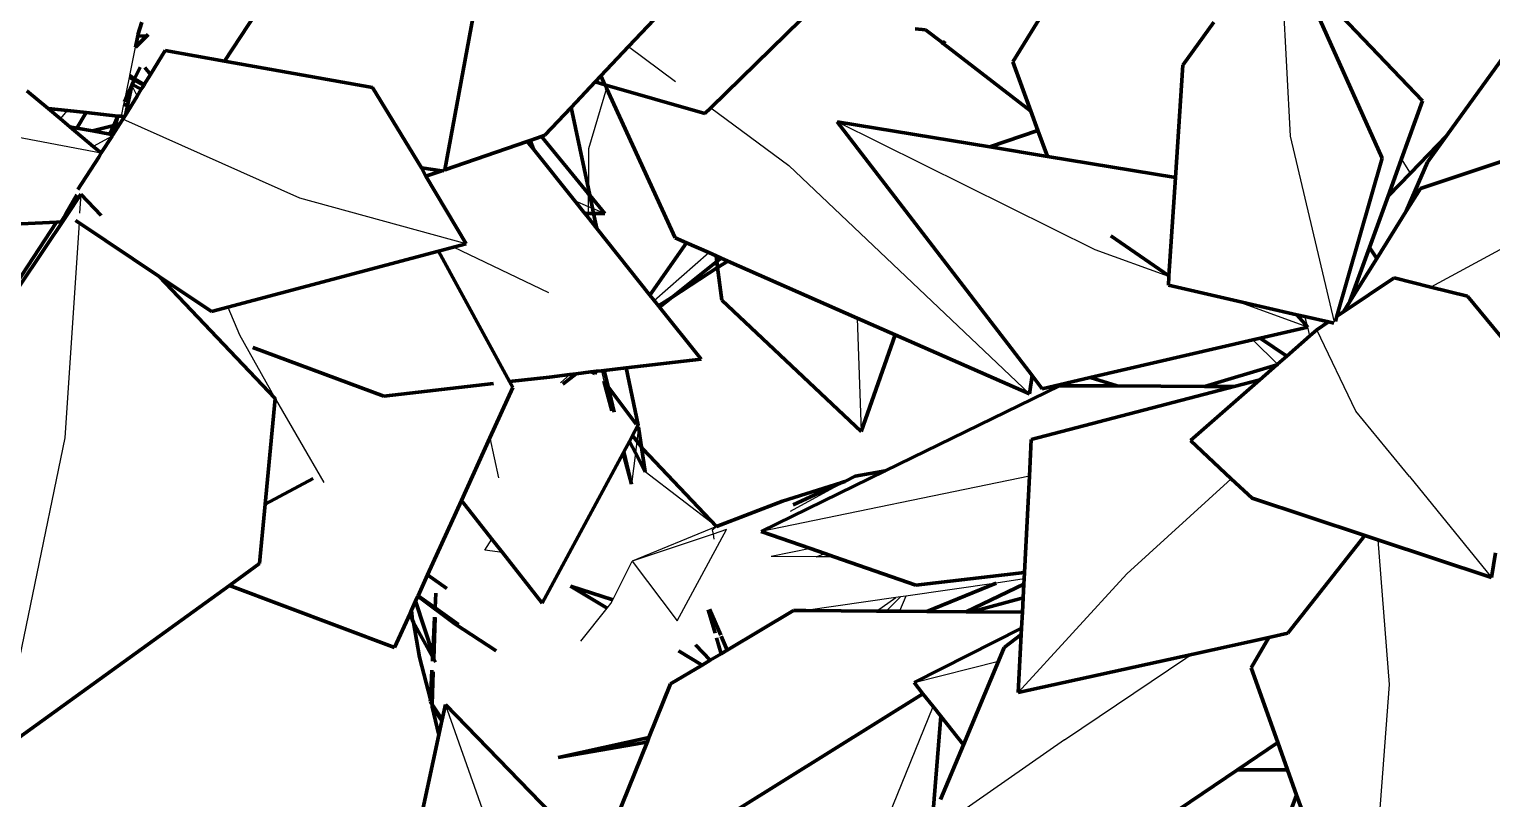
# Model space of a CAD drawing. Header units: millimetres. Extents: x 4307 to 31003, y 2809 to 20009.
# Drawn here: x 7247.8 to 7327.1, y 8024.3 to 8066 of the extents above; entities that cross this region are included whole.
import ezdxf

# ---------------------------------------------------------------- set-up
doc = ezdxf.new("R2010")
doc.units = ezdxf.units.MM
doc.layers.add('ProfileEdges', color=7, linetype='Continuous')

msp = doc.modelspace()

# ---------------------------------------------------------------- linework, layer by layer
for p, q in [((7316.199, 8060.163), (7315.623, 8071.334)), ((7253.854, 8066.298), (7253.726, 8065.663)), ((7253.726, 8065.663), (7254.285, 8065.679)), ((7297.3, 8065.262), (7297.347, 8065.332)), ((7253.284, 8063.466), (7253.592, 8064.995)), ((7280.318, 8065.023), (7282.857, 8063.138)), ((7252.996, 8062.03), (7253.261, 8063.352)), ((7253.261, 8063.352), (7253.284, 8063.466)), ((7253.392, 8062.908), (7253.679, 8062.336)), ((7279.12, 8062.777), (7278.157, 8059.485)), ((7249.531, 8061.103), (7249.914, 8061.558)), ((7252.838, 8061.246), (7252.969, 8061.897)), ((7252.969, 8061.897), (7252.996, 8062.03)), ((7284.779, 8061.712), (7289.01, 8058.572)), ((7241.405, 8061.221), (7251.733, 8059.26)), ((7262.509, 8056.811), (7252.913, 8061.085)), ((7305.607, 8054.012), (7291.635, 8060.952)), ((7252.333, 8060.178), (7251.308, 8059.616)), ((7318.59, 8050.081), (7316.199, 8060.163)), ((7278.157, 8059.485), (7278.142, 8057.317)), ((7289.01, 8058.572), (7302.052, 8046.198)), ((7322.697, 8058.16), (7322.226, 8058.948)), ((7250.634, 8057.018), (7250.566, 8055.987)), ((7271.522, 8054.333), (7262.509, 8056.811)), ((7277.386, 8056.686), (7278.135, 8056.364)), ((7278.14, 8057.067), (7278.135, 8056.364)), ((7278.142, 8057.317), (7278.14, 8057.067)), ((7332.38, 8056.643), (7323.813, 8051.991)), ((7249.852, 8055.856), (7249.702, 8055.766)), ((7278.132, 8055.974), (7278.131, 8055.752)), ((7278.135, 8056.364), (7278.132, 8055.974)), ((7278.135, 8056.364), (7278.363, 8056.266)), ((7278.363, 8056.266), (7279.037, 8055.976)), ((7250.533, 8055.48), (7249.768, 8043.814)), ((7276.005, 8051.671), (7270.839, 8054.152)), ((7281.712, 8051.263), (7284.665, 8053.855)), ((7309.61, 8052.557), (7305.607, 8054.012)), ((7317.136, 8049.821), (7313.119, 8051.281)), ((7258.593, 8050.897), (7259.236, 8049.399)), ((7292.714, 8050.31), (7292.925, 8044.16)), ((7317.136, 8049.821), (7316.981, 8050.391)), ((7317.255, 8049.346), (7317.136, 8049.821)), ((7319.736, 8045.261), (7317.632, 8049.677)), ((7259.236, 8049.399), (7261.17, 8045.953)), ((7315.497, 8047.802), (7314.151, 8049.129)), ((7276.623, 8046.797), (7277.146, 8047.255)), ((7278.853, 8047.454), (7278.987, 8046.893)), ((7261.17, 8045.953), (7263.808, 8041.391)), ((7322.645, 8041.719), (7319.736, 8045.261)), ((7280.864, 8044.387), (7280.77, 8043.64)), ((7249.768, 8043.814), (7246.234, 8026.83)), ((7272.808, 8043.819), (7273.275, 8041.642)), ((7280.77, 8043.64), (7280.689, 8043)), ((7280.689, 8043), (7280.475, 8041.301)), ((7285.083, 8039.011), (7281.22, 8041.976)), ((7302.046, 8041.732), (7287.513, 8038.745)), ((7312.991, 8041.601), (7307.337, 8036.447)), ((7322.645, 8041.719), (7327.104, 8036.252)), ((7289.097, 8039.841), (7292.052, 8041.453)), ((7285.083, 8039.011), (7280.515, 8037.132)), ((7284.899, 8038.603), (7280.515, 8037.132)), ((7282.958, 8033.902), (7285.623, 8038.846)), ((7284.856, 8038.832), (7285.083, 8039.011)), ((7284.856, 8038.832), (7284.899, 8038.603)), ((7285.623, 8038.846), (7284.899, 8038.603)), ((7284.899, 8038.603), (7284.949, 8038.332)), ((7272.531, 8037.733), (7272.918, 8038.319)), ((7273.487, 8037.596), (7272.531, 8037.733)), ((7290.188, 8037.813), (7288.055, 8037.38)), ((7320.942, 8038.288), (7321.545, 8030.455)), ((7279.46, 8035.041), (7280.515, 8037.132)), ((7280.515, 8037.132), (7282.958, 8033.902)), ((7290.487, 8037.373), (7288.055, 8037.38)), ((7290.487, 8037.373), (7290.967, 8037.542)), ((7291.459, 8037.371), (7290.487, 8037.373)), ((7301.762, 8036.166), (7300.241, 8035.946)), ((7301.447, 8030.015), (7307.337, 8036.447)), ((7294.284, 8034.42), (7295.065, 8035.198)), ((7295.065, 8035.198), (7294.813, 8035.161)), ((7295.358, 8035.24), (7295.001, 8034.414)), ((7295.358, 8035.24), (7295.065, 8035.198)), ((7300.241, 8035.946), (7295.358, 8035.24)), ((7277.734, 8032.801), (7279.157, 8034.585)), ((7279.157, 8034.585), (7279.356, 8034.834)), ((7279.356, 8034.834), (7279.46, 8035.041)), ((7294.813, 8035.161), (7289.926, 8034.455)), ((7293.766, 8034.424), (7294.813, 8035.161)), ((7310.528, 8031.874), (7310.92, 8032.094)), ((7295.798, 8030.552), (7300.375, 8031.709)), ((7303.953, 8027.442), (7310.528, 8031.874)), ((7321.545, 8030.455), (7320.299, 8013.927)), ((7274.405, 8018.06), (7270.39, 8029.366)), ((7294.403, 8023.294), (7296.826, 8029.251)), ((7303.953, 8027.442), (7296.373, 8022.168))]:
    msp.add_line(p, q)
at = {"layer": 'ProfileEdges', "lineweight": 211}
for p, q in [((7280.318, 8065.023), (7286.276, 8071.342)), ((7321.168, 8058.975), (7316.607, 8069.139)), ((7323.36, 8062.076), (7317.196, 8068.523)), ((7258.42, 8064.24), (7260.562, 8067.503)), ((7270.364, 8058.352), (7272.002, 8067.248)), ((7253.726, 8065.663), (7253.94, 8066.34)), ((7284.779, 8061.712), (7289.669, 8066.494)), ((7302.67, 8066.661), (7301.142, 8064.194)), ((7312.036, 8066.348), (7310.36, 8064.02)), ((7253.592, 8064.995), (7253.714, 8065.605)), ((7254.172, 8065.567), (7253.592, 8064.995)), ((7253.714, 8065.605), (7253.726, 8065.663)), ((7253.714, 8065.605), (7254.172, 8065.567)), ((7254.285, 8065.679), (7254.172, 8065.567)), ((7296.421, 8065.942), (7295.861, 8065.988)), ((7297.3, 8065.262), (7296.421, 8065.942)), ((7297.478, 8065.313), (7297.382, 8065.199)), ((7255.197, 8064.815), (7254.402, 8063.517)), ((7258.42, 8064.24), (7255.197, 8064.815)), ((7278.819, 8063.433), (7280.318, 8065.023)), ((7297.382, 8065.199), (7297.3, 8065.262)), ((7302.126, 8061.526), (7297.382, 8065.199)), ((7328.044, 8064.863), (7324.66, 8060.182)), ((7253.843, 8063.907), (7253.548, 8063.276)), ((7254.108, 8063.894), (7254.402, 8063.517)), ((7266.437, 8062.809), (7258.42, 8064.24)), ((7301.142, 8064.194), (7302.126, 8061.526)), ((7310.36, 8064.02), (7309.962, 8057.933)), ((7253.261, 8063.352), (7253.517, 8063.21)), ((7253.284, 8063.466), (7253.548, 8063.276)), ((7253.406, 8062.972), (7253.392, 8062.908)), ((7253.517, 8063.21), (7253.406, 8062.972)), ((7253.907, 8062.709), (7253.406, 8062.972)), ((7253.548, 8063.276), (7253.517, 8063.21)), ((7253.517, 8063.21), (7254.038, 8062.922)), ((7253.548, 8063.276), (7254.038, 8062.922)), ((7253.548, 8063.276), (7254.065, 8062.967)), ((7254.065, 8062.967), (7254.038, 8062.922)), ((7254.402, 8063.517), (7254.065, 8062.967)), ((7277.213, 8061.73), (7278.512, 8063.108)), ((7278.512, 8063.108), (7278.819, 8063.433)), ((7278.512, 8063.108), (7279.037, 8062.958)), ((7278.819, 8063.433), (7279.037, 8062.958)), ((7279.037, 8062.958), (7284.463, 8061.404)), ((7279.037, 8062.958), (7279.12, 8062.777)), ((7248.852, 8061.672), (7247.709, 8062.628)), ((7253.392, 8062.908), (7252.996, 8062.03)), ((7253.679, 8062.336), (7253.052, 8061.312)), ((7253.392, 8062.908), (7253.16, 8061.819)), ((7253.907, 8062.709), (7253.679, 8062.336)), ((7254.038, 8062.922), (7253.907, 8062.709)), ((7269.103, 8058.45), (7266.437, 8062.809)), ((7279.12, 8062.777), (7282.852, 8054.653)), ((7248.852, 8061.672), (7249.914, 8061.558)), ((7249.531, 8061.103), (7248.852, 8061.672)), ((7249.914, 8061.558), (7250.927, 8061.45)), ((7250.416, 8060.606), (7250.927, 8061.45)), ((7250.927, 8061.45), (7252.641, 8061.246)), ((7252.969, 8061.897), (7253.16, 8061.819)), ((7253.16, 8061.819), (7253.052, 8061.312)), ((7275.787, 8060.217), (7277.213, 8061.73)), ((7278.142, 8057.317), (7277.213, 8061.73)), ((7284.463, 8061.404), (7284.779, 8061.712)), ((7302.126, 8061.526), (7302.514, 8060.474)), ((7322.226, 8058.948), (7323.36, 8062.076)), ((7250.043, 8060.674), (7249.531, 8061.103)), ((7250.416, 8060.606), (7250.043, 8060.674)), ((7251.308, 8059.616), (7250.043, 8060.674)), ((7251.268, 8060.45), (7250.416, 8060.606)), ((7252.416, 8060.748), (7251.268, 8060.45)), ((7252.416, 8060.748), (7252.204, 8060.279)), ((7252.753, 8060.835), (7252.369, 8060.249)), ((7252.369, 8060.249), (7252.512, 8060.773)), ((7252.641, 8061.246), (7252.416, 8060.748)), ((7252.512, 8060.773), (7252.416, 8060.748)), ((7252.512, 8060.773), (7252.641, 8061.246)), ((7252.753, 8060.835), (7252.512, 8060.773)), ((7252.641, 8061.246), (7252.838, 8061.246)), ((7252.913, 8061.085), (7252.753, 8060.835)), ((7252.838, 8061.246), (7252.982, 8061.198)), ((7252.982, 8061.198), (7252.913, 8061.085)), ((7253.052, 8061.312), (7252.982, 8061.198)), ((7291.635, 8060.952), (7302.193, 8047.191)), ((7299.897, 8059.591), (7291.635, 8060.952)), ((7333.995, 8060.926), (7323.245, 8057.34)), ((7252.204, 8060.279), (7251.268, 8060.45)), ((7252.333, 8060.178), (7251.733, 8059.26)), ((7252.369, 8060.249), (7252.204, 8060.279)), ((7252.369, 8060.249), (7252.333, 8060.178)), ((7270.364, 8058.352), (7274.831, 8059.888)), ((7274.831, 8059.888), (7274.984, 8059.934)), ((7275.168, 8059.466), (7274.831, 8059.888)), ((7274.984, 8059.934), (7275.603, 8060.154)), ((7274.984, 8059.934), (7275.168, 8059.466)), ((7275.603, 8060.154), (7275.787, 8060.217)), ((7278.14, 8057.067), (7275.603, 8060.154)), ((7302.514, 8060.474), (7299.897, 8059.591)), ((7302.514, 8060.474), (7303.03, 8059.075)), ((7324.66, 8060.182), (7322.697, 8058.16)), ((7324.66, 8060.182), (7323.634, 8058.763)), ((7251.604, 8059.037), (7250.475, 8057.272)), ((7251.733, 8059.26), (7251.308, 8059.616)), ((7251.604, 8059.037), (7251.733, 8059.26)), ((7277.386, 8056.686), (7275.168, 8059.466)), ((7303.03, 8059.075), (7299.897, 8059.591)), ((7309.962, 8057.933), (7303.03, 8059.075)), ((7318.716, 8050.404), (7321.168, 8058.975)), ((7269.103, 8058.45), (7270.203, 8058.297)), ((7269.325, 8057.995), (7269.103, 8058.45)), ((7269.325, 8057.995), (7270.203, 8058.297)), ((7270.203, 8058.297), (7270.279, 8058.323)), ((7270.279, 8058.323), (7270.35, 8058.277)), ((7270.35, 8058.277), (7270.364, 8058.352)), ((7321.491, 8056.918), (7322.226, 8058.948)), ((7323.634, 8058.763), (7322.47, 8056.097)), ((7271.522, 8054.333), (7269.325, 8057.995)), ((7309.962, 8057.933), (7309.613, 8052.607)), ((7322.697, 8058.16), (7321.491, 8056.918)), ((7249.816, 8055.961), (7250.411, 8056.986)), ((7250.634, 8057.018), (7249.89, 8055.911)), ((7251.729, 8055.868), (7250.634, 8057.018)), ((7277.954, 8055.974), (7277.386, 8056.686)), ((7278.213, 8056.979), (7278.14, 8057.067)), ((7278.213, 8056.979), (7278.142, 8057.317)), ((7279.037, 8055.976), (7278.213, 8056.979)), ((7278.363, 8056.266), (7278.213, 8056.979)), ((7320.482, 8054.134), (7321.491, 8056.918)), ((7323.245, 8057.34), (7322.47, 8056.097)), ((7249.852, 8055.856), (7245.985, 8050.102)), ((7249.702, 8055.766), (7249.816, 8055.961)), ((7249.816, 8055.961), (7249.89, 8055.911)), ((7249.89, 8055.911), (7249.852, 8055.856)), ((7277.954, 8055.974), (7278.132, 8055.974)), ((7278.131, 8055.752), (7277.954, 8055.974)), ((7278.132, 8055.974), (7278.424, 8055.975)), ((7278.424, 8055.975), (7278.363, 8056.266)), ((7278.424, 8055.975), (7279.037, 8055.976)), ((7278.593, 8055.173), (7278.424, 8055.975)), ((7322.47, 8056.097), (7320.877, 8053.542)), ((7243.382, 8055.22), (7249.314, 8055.515)), ((7245.609, 8049.863), (7249.314, 8055.515)), ((7249.314, 8055.515), (7249.564, 8055.528)), ((7249.564, 8055.528), (7249.702, 8055.766)), ((7250.347, 8055.604), (7250.533, 8055.48)), ((7250.533, 8055.48), (7254.87, 8052.569)), ((7278.593, 8055.173), (7278.131, 8055.752)), ((7281.477, 8051.558), (7278.593, 8055.173)), ((7270.839, 8054.152), (7271.522, 8054.333)), ((7281.477, 8051.558), (7283.459, 8054.386)), ((7282.852, 8054.653), (7283.459, 8054.386)), ((7283.459, 8054.386), (7284.665, 8053.855)), ((7306.456, 8054.764), (7309.613, 8052.607)), ((7258.593, 8050.897), (7270.011, 8053.932)), ((7270.011, 8053.932), (7270.839, 8054.152)), ((7273.874, 8046.874), (7270.011, 8053.932)), ((7284.665, 8053.855), (7285.063, 8053.68)), ((7285.063, 8053.68), (7285.104, 8053.372)), ((7285.063, 8053.68), (7285.338, 8053.559)), ((7285.338, 8053.559), (7285.104, 8053.372)), ((7285.338, 8053.559), (7285.693, 8053.402)), ((7319.422, 8051.208), (7320.482, 8054.134)), ((7320.877, 8053.542), (7319.422, 8051.208)), ((7320.877, 8053.542), (7320.482, 8054.134)), ((7285.104, 8053.372), (7282.677, 8051.437)), ((7282.677, 8051.437), (7285.147, 8053.046)), ((7285.104, 8053.372), (7285.147, 8053.046)), ((7285.147, 8053.046), (7285.693, 8053.402)), ((7285.147, 8053.046), (7285.378, 8051.288)), ((7285.693, 8053.402), (7292.714, 8050.31)), ((7261.17, 8045.953), (7254.87, 8052.569)), ((7254.87, 8052.569), (7257.712, 8050.662)), ((7309.61, 8052.557), (7309.58, 8052.097)), ((7309.58, 8052.097), (7313.119, 8051.281)), ((7309.613, 8052.607), (7309.61, 8052.557)), ((7321.826, 8052.493), (7319.069, 8050.641)), ((7323.813, 8051.991), (7321.826, 8052.493)), ((7325.794, 8051.49), (7323.813, 8051.991)), ((7281.712, 8051.263), (7281.477, 8051.558)), ((7281.951, 8050.964), (7281.712, 8051.263)), ((7281.951, 8050.964), (7282.677, 8051.437)), ((7282.677, 8051.437), (7282.002, 8050.899)), ((7285.378, 8051.288), (7292.925, 8044.16)), ((7313.119, 8051.281), (7316.548, 8050.491)), ((7319.422, 8051.208), (7319.069, 8050.641)), ((7328.629, 8048.064), (7325.794, 8051.49)), ((7257.712, 8050.662), (7258.593, 8050.897)), ((7282.002, 8050.899), (7281.951, 8050.964)), ((7284.249, 8048.084), (7282.002, 8050.899)), ((7292.714, 8050.31), (7294.767, 8049.406)), ((7317.136, 8049.821), (7316.548, 8050.491)), ((7316.548, 8050.491), (7316.981, 8050.391)), ((7316.981, 8050.391), (7318.258, 8050.097)), ((7318.634, 8050.12), (7318.716, 8050.404)), ((7319.069, 8050.641), (7318.716, 8050.404)), ((7314.564, 8049.225), (7317.136, 8049.821)), ((7317.632, 8049.677), (7317.255, 8049.346)), ((7318.258, 8050.097), (7317.632, 8049.677)), ((7318.258, 8050.097), (7318.551, 8050.03)), ((7259.955, 8048.714), (7267.048, 8046.077)), ((7292.925, 8044.16), (7294.767, 8049.406)), ((7294.767, 8049.406), (7302.052, 8046.198)), ((7305.348, 8047.087), (7314.151, 8049.129)), ((7314.151, 8049.129), (7314.564, 8049.225)), ((7314.564, 8049.225), (7316, 8048.244)), ((7317.255, 8049.346), (7316, 8048.244)), ((7280.184, 8047.61), (7284.249, 8048.084)), ((7316, 8048.244), (7315.497, 8047.802)), ((7273.874, 8046.874), (7276.041, 8047.114)), ((7276.041, 8047.114), (7277.146, 8047.255)), ((7276.041, 8047.114), (7276.063, 8047.129)), ((7277.48, 8047.294), (7276.762, 8046.721)), ((7277.146, 8047.255), (7277.48, 8047.294)), ((7277.48, 8047.294), (7278.276, 8047.387)), ((7278.276, 8047.387), (7278.581, 8047.423)), ((7278.276, 8047.387), (7278.486, 8047.287)), ((7278.486, 8047.287), (7278.581, 8047.423)), ((7278.581, 8047.423), (7278.853, 8047.454)), ((7278.853, 8047.454), (7279.007, 8047.472)), ((7279.007, 8047.472), (7280.184, 8047.61)), ((7279.007, 8047.472), (7279.219, 8046.584)), ((7280.837, 8044.504), (7280.184, 8047.61)), ((7302.052, 8046.198), (7302.193, 8047.191)), ((7302.193, 8047.191), (7302.738, 8046.481)), ((7302.738, 8046.481), (7305.348, 8047.087)), ((7305.348, 8047.087), (7306.807, 8046.63)), ((7315.464, 8047.773), (7311.546, 8046.606)), ((7315.464, 8047.773), (7314.538, 8046.961)), ((7315.497, 8047.802), (7315.464, 8047.773)), ((7267.048, 8046.077), (7272.994, 8046.771)), ((7272.808, 8043.819), (7274.05, 8046.552)), ((7274.05, 8046.552), (7273.874, 8046.874)), ((7279.417, 8045.277), (7278.987, 8046.893)), ((7279.219, 8046.584), (7278.987, 8046.893)), ((7279.219, 8046.584), (7279.546, 8045.207)), ((7280.734, 8044.56), (7279.219, 8046.584)), ((7303.674, 8046.645), (7294.237, 8042.032)), ((7313.147, 8046.598), (7302.148, 8043.725)), ((7306.807, 8046.63), (7303.674, 8046.645)), ((7311.546, 8046.606), (7306.807, 8046.63)), ((7314.538, 8046.961), (7310.788, 8043.67)), ((7313.147, 8046.598), (7311.546, 8046.606)), ((7314.538, 8046.961), (7313.147, 8046.598)), ((7260.628, 8040.225), (7261.17, 8045.953)), ((7280.365, 8043.626), (7280.534, 8043.941)), ((7280.534, 8043.941), (7280.812, 8044.456)), ((7280.77, 8043.64), (7280.534, 8043.941)), ((7280.812, 8044.456), (7280.837, 8044.504)), ((7280.864, 8044.387), (7280.812, 8044.456)), ((7281.022, 8043.317), (7280.864, 8044.387)), ((7271.263, 8040.422), (7272.808, 8043.819)), ((7280.058, 8043.055), (7280.365, 8043.626)), ((7280.365, 8043.626), (7280.689, 8043)), ((7281.022, 8043.317), (7280.77, 8043.64)), ((7281.22, 8041.976), (7281.022, 8043.317)), ((7281.092, 8043.227), (7281.022, 8043.317)), ((7285.083, 8039.011), (7281.092, 8043.227)), ((7302.148, 8043.725), (7302.046, 8041.732)), ((7310.788, 8043.67), (7312.991, 8041.601)), ((7275.644, 8034.854), (7280.024, 8042.994)), ((7280.024, 8042.994), (7280.058, 8043.055)), ((7280.475, 8041.301), (7280.024, 8042.994)), ((7280.058, 8043.055), (7280.475, 8041.301)), ((7280.689, 8043), (7281.22, 8041.976)), ((7263.219, 8041.607), (7260.628, 8040.225)), ((7294.237, 8042.032), (7287.513, 8038.745)), ((7292.612, 8041.746), (7292.052, 8041.453)), ((7294.237, 8042.032), (7292.612, 8041.746)), ((7302.046, 8041.732), (7301.78, 8036.517)), ((7312.991, 8041.601), (7314.119, 8040.542)), ((7291.823, 8041.381), (7288.67, 8040.382)), ((7291.823, 8041.381), (7289.244, 8040.189)), ((7292.052, 8041.453), (7291.823, 8041.381)), ((7260.322, 8036.997), (7260.628, 8040.225)), ((7269.431, 8036.392), (7271.263, 8040.422)), ((7271.263, 8040.422), (7272.918, 8038.319)), ((7285.083, 8039.011), (7288.67, 8040.382)), ((7314.119, 8040.542), (7320.238, 8038.52)), ((7287.513, 8038.745), (7290.188, 8037.813)), ((7316.064, 8033.222), (7320.238, 8038.52)), ((7320.238, 8038.52), (7320.942, 8038.288)), ((7272.918, 8038.319), (7273.487, 8037.596)), ((7273.487, 8037.596), (7275.644, 8034.854)), ((7290.188, 8037.813), (7290.967, 8037.542)), ((7320.942, 8038.288), (7327.104, 8036.252)), ((7327.104, 8036.252), (7327.308, 8037.588)), ((7258.689, 8035.819), (7260.322, 8036.997)), ((7290.967, 8037.542), (7291.459, 8037.371)), ((7291.459, 8037.371), (7295.901, 8035.824)), ((7268.914, 8035.256), (7269.431, 8036.392)), ((7270.477, 8035.656), (7269.431, 8036.392)), ((7295.901, 8035.824), (7301.78, 8036.517)), ((7301.762, 8036.166), (7301.747, 8035.882)), ((7301.78, 8036.517), (7301.762, 8036.166)), ((7246.234, 8026.83), (7258.689, 8035.819)), ((7258.689, 8035.819), (7267.638, 8032.448)), ((7268.78, 8034.961), (7268.903, 8035.23)), ((7268.903, 8035.23), (7268.914, 8035.256)), ((7268.903, 8035.23), (7270.898, 8033.731)), ((7269.834, 8034.605), (7268.914, 8035.256)), ((7269.874, 8035.389), (7269.834, 8034.605)), ((7279.157, 8034.585), (7277.169, 8035.773)), ((7279.46, 8035.041), (7277.169, 8035.773)), ((7300.241, 8035.946), (7296.495, 8034.402)), ((7298.62, 8034.385), (7301.747, 8035.882)), ((7301.747, 8035.882), (7301.709, 8035.142)), ((7268.475, 8034.29), (7268.557, 8034.47)), ((7268.557, 8034.47), (7268.78, 8034.961)), ((7268.605, 8033.932), (7268.557, 8034.47)), ((7268.78, 8034.961), (7269.706, 8032.112)), ((7271.108, 8033.703), (7269.834, 8034.605)), ((7285.013, 8033.222), (7284.635, 8034.503)), ((7285.315, 8033.122), (7284.717, 8034.532)), ((7289.26, 8034.46), (7285.66, 8032.308)), ((7289.926, 8034.455), (7289.26, 8034.46)), ((7293.766, 8034.424), (7289.926, 8034.455)), ((7294.284, 8034.42), (7293.766, 8034.424)), ((7295.001, 8034.414), (7294.284, 8034.42)), ((7296.495, 8034.402), (7295.001, 8034.414)), ((7298.62, 8034.385), (7296.495, 8034.402)), ((7298.91, 8034.383), (7298.62, 8034.385)), ((7298.91, 8034.383), (7301.709, 8035.142)), ((7301.709, 8035.142), (7301.669, 8034.361)), ((7267.638, 8032.448), (7268.475, 8034.29)), ((7268.605, 8033.932), (7268.475, 8034.29)), ((7268.669, 8033.816), (7268.605, 8033.932)), ((7268.99, 8031.927), (7268.669, 8033.816)), ((7268.669, 8033.816), (7269.698, 8031.944)), ((7269.808, 8034.102), (7269.706, 8032.112)), ((7269.76, 8031.83), (7269.832, 8034.078)), ((7273.138, 8032.265), (7270.898, 8033.731)), ((7301.669, 8034.361), (7298.91, 8034.383)), ((7301.669, 8034.361), (7301.626, 8033.504)), ((7285.34, 8032.116), (7285.084, 8032.981)), ((7285.66, 8032.308), (7285.338, 8033.068)), ((7301.626, 8033.504), (7295.798, 8030.552)), ((7301.608, 8033.159), (7300.686, 8032.45)), ((7301.608, 8033.159), (7301.447, 8030.015)), ((7301.626, 8033.504), (7301.608, 8033.159)), ((7310.92, 8032.094), (7315.025, 8032.994)), ((7315.025, 8032.994), (7314.064, 8031.346)), ((7315.025, 8032.994), (7316.064, 8033.222)), ((7269.706, 8032.112), (7269.698, 8031.944)), ((7284.312, 8031.502), (7283.02, 8032.274)), ((7284.747, 8031.762), (7283.941, 8032.589)), ((7285.34, 8032.116), (7284.747, 8031.762)), ((7285.66, 8032.308), (7285.34, 8032.116)), ((7300.686, 8032.45), (7300.375, 8031.709)), ((7301.447, 8030.015), (7310.92, 8032.094)), ((7269.579, 8029.627), (7268.99, 8031.927)), ((7269.661, 8031.217), (7269.579, 8029.627)), ((7269.698, 8031.944), (7269.686, 8031.714)), ((7269.698, 8031.944), (7269.76, 8031.83)), ((7269.756, 8031.692), (7269.76, 8031.83)), ((7269.76, 8031.83), (7269.852, 8031.663)), ((7284.312, 8031.502), (7282.602, 8030.479)), ((7284.747, 8031.762), (7284.312, 8031.502)), ((7300.375, 8031.709), (7298.471, 8027.169)), ((7314.064, 8031.346), (7315.511, 8027.303)), ((7269.681, 8029.357), (7269.738, 8031.135)), ((7282.602, 8030.479), (7281.427, 8027.57)), ((7295.798, 8030.552), (7296.28, 8029.943)), ((7296.28, 8029.943), (7286.234, 8023.666)), ((7296.28, 8029.943), (7296.826, 8029.251)), ((7269.579, 8029.627), (7269.574, 8029.519)), ((7269.574, 8029.519), (7269.681, 8029.357)), ((7269.681, 8029.357), (7269.677, 8029.244)), ((7270.197, 8028.472), (7269.677, 8029.244)), ((7269.677, 8029.244), (7270.036, 8027.721)), ((7269.681, 8029.357), (7270.214, 8028.55)), ((7270.39, 8029.366), (7270.214, 8028.55)), ((7278.179, 8021.337), (7270.39, 8029.366)), ((7296.826, 8029.251), (7297.24, 8028.726)), ((7270.197, 8028.472), (7270.036, 8027.721)), ((7270.214, 8028.55), (7270.197, 8028.472)), ((7296.855, 8023.805), (7297.24, 8028.726)), ((7297.24, 8028.726), (7298.471, 8027.169)), ((7270.036, 8027.721), (7267.864, 8017.647)), ((7276.497, 8026.484), (7281.427, 8027.57)), ((7281.099, 8027.292), (7276.497, 8026.484)), ((7281.341, 8027.357), (7278.694, 8020.805)), ((7281.341, 8027.357), (7281.099, 8027.292)), ((7281.427, 8027.57), (7281.341, 8027.357)), ((7313.329, 8025.827), (7315.511, 8027.303)), ((7315.511, 8027.303), (7316.043, 8025.817)), ((7298.471, 8027.169), (7297.229, 8024.208)), ((7308.865, 8022.81), (7313.329, 8025.827)), ((7313.329, 8025.827), (7316.043, 8025.817)), ((7316.533, 8024.449), (7316.043, 8025.817)), ((7315.01, 8020.365), (7316.533, 8024.449)), ((7316.533, 8024.449), (7316.951, 8023.281))]:
    msp.add_line(p, q, dxfattribs=at)

doc.saveas('drawing.dxf')
